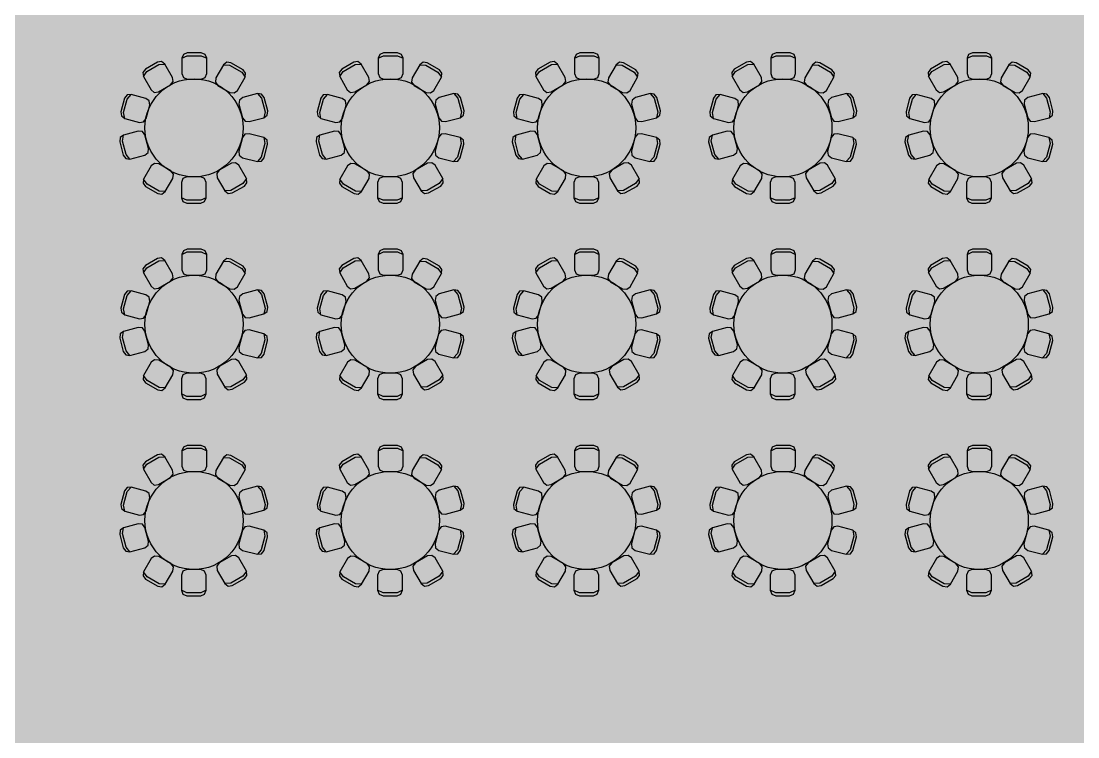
# Model space of a CAD drawing. Header units: feet. Extents: x 304 to 526, y 573 to 801.
# Drawn here: x 397.3 to 461.9, y 669.5 to 713.2 of the extents above; entities that cross this region are included whole.
import ezdxf

# ---------------------------------------------------------------- set-up
doc = ezdxf.new("R2010")
doc.units = ezdxf.units.FT
doc.header["$MEASUREMENT"] = 0
doc.layers.add('background', color=7, linetype='Continuous')
doc.layers.add('Layer 1', color=7, linetype='Continuous')

msp = doc.modelspace()

# ---------------------------------------------------------------- hatches: boundary and pattern name
at = {"layer": 'background', "lineweight": 0, "true_color": 0xe6e6e6, "transparency": 33554687}
h = msp.add_hatch(color=254, dxfattribs=at)
h.dxf.hatch_style = 1
h.paths.add_polyline_path([(491.003, 759.963), (309.753, 759.963), (309.753, 591.797), (491.003, 591.797)])
at = {"layer": 'Layer 1', "lineweight": 0, "true_color": 0xffe599, "transparency": 33554687}
h = msp.add_hatch(color=41, dxfattribs=at)
edge = h.paths.add_edge_path(flags=0)
edge.add_ellipse((407.831, 706.724), major_axis=(3, 0), ratio=1, start_angle=0.00573, end_angle=360, ccw=False)
edge.add_line((410.831, 706.724), (410.831, 706.724))
h = msp.add_hatch(color=41, dxfattribs=at)
edge = h.paths.add_edge_path(flags=0)
edge.add_ellipse((419.831, 706.724), major_axis=(3, 0), ratio=1, start_angle=0.00573, end_angle=360, ccw=False)
edge.add_line((422.831, 706.724), (422.831, 706.724))
h = msp.add_hatch(color=41, dxfattribs=at)
edge = h.paths.add_edge_path(flags=0)
edge.add_ellipse((431.831, 706.724), major_axis=(3, 0), ratio=1, start_angle=0.00573, end_angle=360, ccw=False)
edge.add_line((434.831, 706.724), (434.831, 706.724))
h = msp.add_hatch(color=41, dxfattribs=at)
edge = h.paths.add_edge_path(flags=0)
edge.add_ellipse((443.831, 706.724), major_axis=(3, 0), ratio=1, start_angle=0.00573, end_angle=360, ccw=False)
edge.add_line((446.831, 706.724), (446.831, 706.724))
h = msp.add_hatch(color=41, dxfattribs=at)
edge = h.paths.add_edge_path(flags=0)
edge.add_ellipse((455.831, 706.724), major_axis=(3, 0), ratio=1, start_angle=0.00573, end_angle=360, ccw=False)
edge.add_line((458.831, 706.724), (458.831, 706.724))
h = msp.add_hatch(color=41, dxfattribs=at)
edge = h.paths.add_edge_path(flags=0)
edge.add_ellipse((407.831, 694.724), major_axis=(3, 0), ratio=1, start_angle=0.00573, end_angle=360, ccw=False)
edge.add_line((410.831, 694.724), (410.831, 694.724))
h = msp.add_hatch(color=41, dxfattribs=at)
edge = h.paths.add_edge_path(flags=0)
edge.add_ellipse((419.831, 694.724), major_axis=(3, 0), ratio=1, start_angle=0.00573, end_angle=360, ccw=False)
edge.add_line((422.831, 694.724), (422.831, 694.724))
h = msp.add_hatch(color=41, dxfattribs=at)
edge = h.paths.add_edge_path(flags=0)
edge.add_ellipse((431.831, 694.724), major_axis=(3, 0), ratio=1, start_angle=0.00573, end_angle=360, ccw=False)
edge.add_line((434.831, 694.724), (434.831, 694.724))
h = msp.add_hatch(color=41, dxfattribs=at)
edge = h.paths.add_edge_path(flags=0)
edge.add_ellipse((443.831, 694.724), major_axis=(3, 0), ratio=1, start_angle=0.00573, end_angle=360, ccw=False)
edge.add_line((446.831, 694.724), (446.831, 694.724))
h = msp.add_hatch(color=41, dxfattribs=at)
edge = h.paths.add_edge_path(flags=0)
edge.add_ellipse((455.831, 694.724), major_axis=(3, 0), ratio=1, start_angle=0.00573, end_angle=360, ccw=False)
edge.add_line((458.831, 694.724), (458.831, 694.724))
h = msp.add_hatch(color=41, dxfattribs=at)
edge = h.paths.add_edge_path(flags=0)
edge.add_ellipse((407.831, 682.724), major_axis=(3, 0), ratio=1, start_angle=0.00573, end_angle=360, ccw=False)
edge.add_line((410.831, 682.724), (410.831, 682.724))
h = msp.add_hatch(color=41, dxfattribs=at)
edge = h.paths.add_edge_path(flags=0)
edge.add_ellipse((419.831, 682.724), major_axis=(3, 0), ratio=1, start_angle=0.00573, end_angle=360, ccw=False)
edge.add_line((422.831, 682.724), (422.831, 682.724))
h = msp.add_hatch(color=41, dxfattribs=at)
edge = h.paths.add_edge_path(flags=0)
edge.add_ellipse((431.831, 682.724), major_axis=(3, 0), ratio=1, start_angle=0.00573, end_angle=360, ccw=False)
edge.add_line((434.831, 682.724), (434.831, 682.724))
h = msp.add_hatch(color=41, dxfattribs=at)
edge = h.paths.add_edge_path(flags=0)
edge.add_ellipse((443.831, 682.724), major_axis=(3, 0), ratio=1, start_angle=0.00573, end_angle=360, ccw=False)
edge.add_line((446.831, 682.724), (446.831, 682.724))
h = msp.add_hatch(color=41, dxfattribs=at)
edge = h.paths.add_edge_path(flags=0)
edge.add_ellipse((455.831, 682.724), major_axis=(3, 0), ratio=1, start_angle=0.00573, end_angle=360, ccw=False)
edge.add_line((458.831, 682.724), (458.831, 682.724))

# ---------------------------------------------------------------- linework, layer by layer
at = {"layer": 'Layer 1', "color": 18, "lineweight": 25, "true_color": 0x000000}
for points in [[(407.086, 710.976), (407.086, 710.042), (407.183, 709.807), (407.419, 709.709), (408.273, 709.709), (408.509, 709.807), (408.606, 710.042), (408.606, 710.976), (408.509, 711.211), (408.273, 711.309), (407.419, 711.309), (407.183, 711.211), (407.086, 710.976), (407.419, 711.136), (408.273, 711.136), (408.606, 710.976)], [(419.086, 710.976), (419.086, 710.042), (419.183, 709.807), (419.419, 709.709), (420.273, 709.709), (420.509, 709.807), (420.606, 710.042), (420.606, 710.976), (420.509, 711.211), (420.273, 711.309), (419.419, 711.309), (419.183, 711.211), (419.086, 710.976), (419.419, 711.136), (420.273, 711.136), (420.606, 710.976)], [(431.086, 710.976), (431.086, 710.042), (431.183, 709.807), (431.419, 709.709), (432.273, 709.709), (432.509, 709.807), (432.606, 710.042), (432.606, 710.976), (432.509, 711.211), (432.273, 711.309), (431.419, 711.309), (431.183, 711.211), (431.086, 710.976), (431.419, 711.136), (432.273, 711.136), (432.606, 710.976)], [(443.086, 710.976), (443.086, 710.042), (443.183, 709.807), (443.419, 709.709), (444.273, 709.709), (444.509, 709.807), (444.606, 710.042), (444.606, 710.976), (444.509, 711.211), (444.273, 711.309), (443.419, 711.309), (443.183, 711.211), (443.086, 710.976), (443.419, 711.136), (444.273, 711.136), (444.606, 710.976)], [(455.086, 710.976), (455.086, 710.042), (455.183, 709.807), (455.419, 709.709), (456.273, 709.709), (456.509, 709.807), (456.606, 710.042), (456.606, 710.976), (456.509, 711.211), (456.273, 711.309), (455.419, 711.309), (455.183, 711.211), (455.086, 710.976), (455.419, 711.136), (456.273, 711.136), (456.606, 710.976)], [(404.734, 709.857), (405.201, 709.048), (405.403, 708.893), (405.656, 708.926), (406.396, 709.353), (406.551, 709.556), (406.518, 709.809), (406.051, 710.617), (405.849, 710.772), (405.596, 710.739), (404.856, 710.312), (404.701, 710.11), (404.734, 709.857), (404.942, 710.162), (405.682, 710.589), (406.051, 710.617)], [(409.634, 710.58), (409.168, 709.771), (409.134, 709.519), (409.29, 709.316), (410.029, 708.889), (410.282, 708.856), (410.485, 709.011), (410.951, 709.819), (410.985, 710.072), (410.829, 710.275), (410.09, 710.702), (409.837, 710.735), (409.634, 710.58), (410.003, 710.552), (410.743, 710.125), (410.951, 709.819)], [(416.734, 709.857), (417.201, 709.048), (417.403, 708.893), (417.656, 708.926), (418.396, 709.353), (418.551, 709.556), (418.518, 709.809), (418.051, 710.617), (417.849, 710.772), (417.596, 710.739), (416.856, 710.312), (416.701, 710.11), (416.734, 709.857), (416.942, 710.162), (417.682, 710.589), (418.051, 710.617)], [(421.634, 710.58), (421.168, 709.771), (421.134, 709.519), (421.29, 709.316), (422.029, 708.889), (422.282, 708.856), (422.485, 709.011), (422.951, 709.819), (422.985, 710.072), (422.829, 710.275), (422.09, 710.702), (421.837, 710.735), (421.634, 710.58), (422.003, 710.552), (422.743, 710.125), (422.951, 709.819)], [(428.734, 709.857), (429.201, 709.048), (429.403, 708.893), (429.656, 708.926), (430.396, 709.353), (430.551, 709.556), (430.518, 709.809), (430.051, 710.617), (429.849, 710.772), (429.596, 710.739), (428.856, 710.312), (428.701, 710.11), (428.734, 709.857), (428.942, 710.162), (429.682, 710.589), (430.051, 710.617)], [(433.634, 710.58), (433.168, 709.771), (433.134, 709.519), (433.29, 709.316), (434.029, 708.889), (434.282, 708.856), (434.485, 709.011), (434.951, 709.819), (434.985, 710.072), (434.829, 710.275), (434.09, 710.702), (433.837, 710.735), (433.634, 710.58), (434.003, 710.552), (434.743, 710.125), (434.951, 709.819)], [(440.734, 709.857), (441.201, 709.048), (441.403, 708.893), (441.656, 708.926), (442.396, 709.353), (442.551, 709.556), (442.518, 709.809), (442.051, 710.617), (441.849, 710.772), (441.596, 710.739), (440.856, 710.312), (440.701, 710.11), (440.734, 709.857), (440.942, 710.162), (441.682, 710.589), (442.051, 710.617)], [(445.634, 710.58), (445.168, 709.771), (445.134, 709.519), (445.29, 709.316), (446.029, 708.889), (446.282, 708.856), (446.485, 709.011), (446.951, 709.819), (446.985, 710.072), (446.829, 710.275), (446.09, 710.702), (445.837, 710.735), (445.634, 710.58), (446.003, 710.552), (446.743, 710.125), (446.951, 709.819)], [(452.734, 709.857), (453.201, 709.048), (453.403, 708.893), (453.656, 708.926), (454.396, 709.353), (454.551, 709.556), (454.518, 709.809), (454.051, 710.617), (453.849, 710.772), (453.596, 710.739), (452.856, 710.312), (452.701, 710.11), (452.734, 709.857), (452.942, 710.162), (453.682, 710.589), (454.051, 710.617)], [(457.634, 710.58), (457.168, 709.771), (457.134, 709.519), (457.29, 709.316), (458.029, 708.889), (458.282, 708.856), (458.485, 709.011), (458.951, 709.819), (458.985, 710.072), (458.829, 710.275), (458.09, 710.702), (457.837, 710.735), (457.634, 710.58), (458.003, 710.552), (458.743, 710.125), (458.951, 709.819)], [(403.592, 707.298), (404.494, 707.056), (404.747, 707.089), (404.902, 707.292), (405.123, 708.117), (405.09, 708.37), (404.887, 708.525), (403.986, 708.766), (403.733, 708.733), (403.578, 708.531), (403.357, 707.706), (403.39, 707.453), (403.592, 707.298), (403.524, 707.661), (403.745, 708.486), (403.986, 708.766)], [(411.712, 708.815), (410.81, 708.573), (410.608, 708.418), (410.575, 708.165), (410.796, 707.34), (410.951, 707.138), (411.204, 707.104), (412.106, 707.346), (412.308, 707.501), (412.341, 707.754), (412.12, 708.579), (411.965, 708.782), (411.712, 708.815), (411.953, 708.534), (412.174, 707.709), (412.106, 707.346)], [(415.592, 707.298), (416.494, 707.056), (416.747, 707.089), (416.902, 707.292), (417.123, 708.117), (417.09, 708.37), (416.887, 708.525), (415.986, 708.766), (415.733, 708.733), (415.578, 708.531), (415.357, 707.706), (415.39, 707.453), (415.592, 707.298), (415.524, 707.661), (415.745, 708.486), (415.986, 708.766)], [(423.712, 708.815), (422.81, 708.573), (422.608, 708.418), (422.575, 708.165), (422.796, 707.34), (422.951, 707.138), (423.204, 707.104), (424.106, 707.346), (424.308, 707.501), (424.341, 707.754), (424.12, 708.579), (423.965, 708.782), (423.712, 708.815), (423.953, 708.534), (424.174, 707.709), (424.106, 707.346)], [(427.592, 707.298), (428.494, 707.056), (428.747, 707.089), (428.902, 707.292), (429.123, 708.117), (429.09, 708.37), (428.887, 708.525), (427.986, 708.766), (427.733, 708.733), (427.578, 708.531), (427.357, 707.706), (427.39, 707.453), (427.592, 707.298), (427.524, 707.661), (427.745, 708.486), (427.986, 708.766)], [(435.712, 708.815), (434.81, 708.573), (434.608, 708.418), (434.575, 708.165), (434.796, 707.34), (434.951, 707.138), (435.204, 707.104), (436.106, 707.346), (436.308, 707.501), (436.341, 707.754), (436.12, 708.579), (435.965, 708.782), (435.712, 708.815), (435.953, 708.534), (436.174, 707.709), (436.106, 707.346)], [(439.592, 707.298), (440.494, 707.056), (440.747, 707.089), (440.902, 707.292), (441.123, 708.117), (441.09, 708.37), (440.887, 708.525), (439.986, 708.766), (439.733, 708.733), (439.578, 708.531), (439.357, 707.706), (439.39, 707.453), (439.592, 707.298), (439.524, 707.661), (439.745, 708.486), (439.986, 708.766)], [(447.712, 708.815), (446.81, 708.573), (446.608, 708.418), (446.575, 708.165), (446.796, 707.34), (446.951, 707.138), (447.204, 707.104), (448.106, 707.346), (448.308, 707.501), (448.341, 707.754), (448.12, 708.579), (447.965, 708.782), (447.712, 708.815), (447.953, 708.534), (448.174, 707.709), (448.106, 707.346)], [(451.592, 707.298), (452.494, 707.056), (452.747, 707.089), (452.902, 707.292), (453.123, 708.117), (453.09, 708.37), (452.887, 708.525), (451.986, 708.766), (451.733, 708.733), (451.578, 708.531), (451.357, 707.706), (451.39, 707.453), (451.592, 707.298), (451.524, 707.661), (451.745, 708.486), (451.986, 708.766)], [(459.712, 708.815), (458.81, 708.573), (458.608, 708.418), (458.575, 708.165), (458.796, 707.34), (458.951, 707.138), (459.204, 707.104), (460.106, 707.346), (460.308, 707.501), (460.341, 707.754), (460.12, 708.579), (459.965, 708.782), (459.712, 708.815), (459.953, 708.534), (460.174, 707.709), (460.106, 707.346)], [(403.916, 704.814), (404.818, 705.055), (405.02, 705.21), (405.053, 705.463), (404.832, 706.288), (404.677, 706.491), (404.424, 706.524), (403.522, 706.282), (403.32, 706.127), (403.287, 705.874), (403.508, 705.049), (403.663, 704.847), (403.916, 704.814), (403.675, 705.094), (403.454, 705.919), (403.522, 706.282)], [(412.095, 706.126), (411.193, 706.368), (410.94, 706.334), (410.785, 706.132), (410.564, 705.307), (410.597, 705.054), (410.8, 704.899), (411.701, 704.657), (411.954, 704.69), (412.109, 704.893), (412.331, 705.718), (412.297, 705.971), (412.095, 706.126), (412.164, 705.763), (411.942, 704.938), (411.701, 704.657)], [(415.916, 704.814), (416.818, 705.055), (417.02, 705.21), (417.053, 705.463), (416.832, 706.288), (416.677, 706.491), (416.424, 706.524), (415.522, 706.282), (415.32, 706.127), (415.287, 705.874), (415.508, 705.049), (415.663, 704.847), (415.916, 704.814), (415.675, 705.094), (415.454, 705.919), (415.522, 706.282)], [(424.095, 706.126), (423.193, 706.368), (422.94, 706.334), (422.785, 706.132), (422.564, 705.307), (422.597, 705.054), (422.8, 704.899), (423.701, 704.657), (423.954, 704.69), (424.109, 704.893), (424.331, 705.718), (424.297, 705.971), (424.095, 706.126), (424.164, 705.763), (423.942, 704.938), (423.701, 704.657)], [(427.916, 704.814), (428.818, 705.055), (429.02, 705.21), (429.053, 705.463), (428.832, 706.288), (428.677, 706.491), (428.424, 706.524), (427.522, 706.282), (427.32, 706.127), (427.287, 705.874), (427.508, 705.049), (427.663, 704.847), (427.916, 704.814), (427.675, 705.094), (427.454, 705.919), (427.522, 706.282)], [(436.095, 706.126), (435.193, 706.368), (434.94, 706.334), (434.785, 706.132), (434.564, 705.307), (434.597, 705.054), (434.8, 704.899), (435.701, 704.657), (435.954, 704.69), (436.109, 704.893), (436.331, 705.718), (436.297, 705.971), (436.095, 706.126), (436.164, 705.763), (435.942, 704.938), (435.701, 704.657)], [(439.916, 704.814), (440.818, 705.055), (441.02, 705.21), (441.053, 705.463), (440.832, 706.288), (440.677, 706.491), (440.424, 706.524), (439.522, 706.282), (439.32, 706.127), (439.287, 705.874), (439.508, 705.049), (439.663, 704.847), (439.916, 704.814), (439.675, 705.094), (439.454, 705.919), (439.522, 706.282)], [(448.095, 706.126), (447.193, 706.368), (446.94, 706.334), (446.785, 706.132), (446.564, 705.307), (446.597, 705.054), (446.8, 704.899), (447.701, 704.657), (447.954, 704.69), (448.109, 704.893), (448.331, 705.718), (448.297, 705.971), (448.095, 706.126), (448.164, 705.763), (447.942, 704.938), (447.701, 704.657)], [(451.916, 704.814), (452.818, 705.055), (453.02, 705.21), (453.053, 705.463), (452.832, 706.288), (452.677, 706.491), (452.424, 706.524), (451.522, 706.282), (451.32, 706.127), (451.287, 705.874), (451.508, 705.049), (451.663, 704.847), (451.916, 704.814), (451.675, 705.094), (451.454, 705.919), (451.522, 706.282)], [(460.095, 706.126), (459.193, 706.368), (458.94, 706.334), (458.785, 706.132), (458.564, 705.307), (458.597, 705.054), (458.8, 704.899), (459.701, 704.657), (459.954, 704.69), (460.109, 704.893), (460.331, 705.718), (460.297, 705.971), (460.095, 706.126), (460.164, 705.763), (459.942, 704.938), (459.701, 704.657)], [(406.066, 702.827), (406.533, 703.635), (406.566, 703.888), (406.411, 704.091), (405.671, 704.518), (405.418, 704.551), (405.216, 704.396), (404.749, 703.587), (404.716, 703.334), (404.871, 703.132), (405.611, 702.705), (405.864, 702.672), (406.066, 702.827), (405.697, 702.855), (404.958, 703.282), (404.749, 703.587)], [(411.033, 703.624), (410.566, 704.433), (410.364, 704.588), (410.111, 704.555), (409.371, 704.128), (409.215, 703.925), (409.249, 703.672), (409.716, 702.864), (409.918, 702.709), (410.171, 702.742), (410.911, 703.169), (411.066, 703.371), (411.033, 703.624), (410.824, 703.319), (410.084, 702.892), (409.716, 702.864)], [(418.066, 702.827), (418.533, 703.635), (418.566, 703.888), (418.411, 704.091), (417.671, 704.518), (417.418, 704.551), (417.216, 704.396), (416.749, 703.587), (416.716, 703.334), (416.871, 703.132), (417.611, 702.705), (417.864, 702.672), (418.066, 702.827), (417.697, 702.855), (416.958, 703.282), (416.749, 703.587)], [(423.033, 703.624), (422.566, 704.433), (422.364, 704.588), (422.111, 704.555), (421.371, 704.128), (421.215, 703.925), (421.249, 703.672), (421.716, 702.864), (421.918, 702.709), (422.171, 702.742), (422.911, 703.169), (423.066, 703.371), (423.033, 703.624), (422.824, 703.319), (422.084, 702.892), (421.716, 702.864)], [(430.066, 702.827), (430.533, 703.635), (430.566, 703.888), (430.411, 704.091), (429.671, 704.518), (429.418, 704.551), (429.216, 704.396), (428.749, 703.587), (428.716, 703.334), (428.871, 703.132), (429.611, 702.705), (429.864, 702.672), (430.066, 702.827), (429.697, 702.855), (428.958, 703.282), (428.749, 703.587)], [(435.033, 703.624), (434.566, 704.433), (434.364, 704.588), (434.111, 704.555), (433.371, 704.128), (433.215, 703.925), (433.249, 703.672), (433.716, 702.864), (433.918, 702.709), (434.171, 702.742), (434.911, 703.169), (435.066, 703.371), (435.033, 703.624), (434.824, 703.319), (434.084, 702.892), (433.716, 702.864)], [(442.066, 702.827), (442.533, 703.635), (442.566, 703.888), (442.411, 704.091), (441.671, 704.518), (441.418, 704.551), (441.216, 704.396), (440.749, 703.587), (440.716, 703.334), (440.871, 703.132), (441.611, 702.705), (441.864, 702.672), (442.066, 702.827), (441.697, 702.855), (440.958, 703.282), (440.749, 703.587)], [(447.033, 703.624), (446.566, 704.433), (446.364, 704.588), (446.111, 704.555), (445.371, 704.128), (445.215, 703.925), (445.249, 703.672), (445.716, 702.864), (445.918, 702.709), (446.171, 702.742), (446.911, 703.169), (447.066, 703.371), (447.033, 703.624), (446.824, 703.319), (446.084, 702.892), (445.716, 702.864)], [(454.066, 702.827), (454.533, 703.635), (454.566, 703.888), (454.411, 704.091), (453.671, 704.518), (453.418, 704.551), (453.216, 704.396), (452.749, 703.587), (452.716, 703.334), (452.871, 703.132), (453.611, 702.705), (453.864, 702.672), (454.066, 702.827), (453.697, 702.855), (452.958, 703.282), (452.749, 703.587)], [(459.033, 703.624), (458.566, 704.433), (458.364, 704.588), (458.111, 704.555), (457.371, 704.128), (457.215, 703.925), (457.249, 703.672), (457.716, 702.864), (457.918, 702.709), (458.171, 702.742), (458.911, 703.169), (459.066, 703.371), (459.033, 703.624), (458.824, 703.319), (458.084, 702.892), (457.716, 702.864)], [(408.577, 702.456), (408.577, 703.389), (408.479, 703.625), (408.243, 703.723), (407.389, 703.723), (407.153, 703.625), (407.056, 703.389), (407.056, 702.456), (407.153, 702.22), (407.389, 702.123), (408.243, 702.123), (408.479, 702.22), (408.577, 702.456), (408.243, 702.296), (407.389, 702.296), (407.056, 702.456)], [(420.577, 702.456), (420.577, 703.389), (420.479, 703.625), (420.243, 703.723), (419.389, 703.723), (419.153, 703.625), (419.056, 703.389), (419.056, 702.456), (419.153, 702.22), (419.389, 702.123), (420.243, 702.123), (420.479, 702.22), (420.577, 702.456), (420.243, 702.296), (419.389, 702.296), (419.056, 702.456)], [(432.577, 702.456), (432.577, 703.389), (432.479, 703.625), (432.243, 703.723), (431.389, 703.723), (431.153, 703.625), (431.056, 703.389), (431.056, 702.456), (431.153, 702.22), (431.389, 702.123), (432.243, 702.123), (432.479, 702.22), (432.577, 702.456), (432.243, 702.296), (431.389, 702.296), (431.056, 702.456)], [(444.577, 702.456), (444.577, 703.389), (444.479, 703.625), (444.243, 703.723), (443.389, 703.723), (443.153, 703.625), (443.056, 703.389), (443.056, 702.456), (443.153, 702.22), (443.389, 702.123), (444.243, 702.123), (444.479, 702.22), (444.577, 702.456), (444.243, 702.296), (443.389, 702.296), (443.056, 702.456)], [(456.577, 702.456), (456.577, 703.389), (456.479, 703.625), (456.243, 703.723), (455.389, 703.723), (455.153, 703.625), (455.056, 703.389), (455.056, 702.456), (455.153, 702.22), (455.389, 702.123), (456.243, 702.123), (456.479, 702.22), (456.577, 702.456), (456.243, 702.296), (455.389, 702.296), (455.056, 702.456)], [(407.086, 698.976), (407.086, 698.042), (407.183, 697.807), (407.419, 697.709), (408.273, 697.709), (408.509, 697.807), (408.606, 698.042), (408.606, 698.976), (408.509, 699.211), (408.273, 699.309), (407.419, 699.309), (407.183, 699.211), (407.086, 698.976), (407.419, 699.136), (408.273, 699.136), (408.606, 698.976)], [(419.086, 698.976), (419.086, 698.042), (419.183, 697.807), (419.419, 697.709), (420.273, 697.709), (420.509, 697.807), (420.606, 698.042), (420.606, 698.976), (420.509, 699.211), (420.273, 699.309), (419.419, 699.309), (419.183, 699.211), (419.086, 698.976), (419.419, 699.136), (420.273, 699.136), (420.606, 698.976)], [(431.086, 698.976), (431.086, 698.042), (431.183, 697.807), (431.419, 697.709), (432.273, 697.709), (432.509, 697.807), (432.606, 698.042), (432.606, 698.976), (432.509, 699.211), (432.273, 699.309), (431.419, 699.309), (431.183, 699.211), (431.086, 698.976), (431.419, 699.136), (432.273, 699.136), (432.606, 698.976)], [(443.086, 698.976), (443.086, 698.042), (443.183, 697.807), (443.419, 697.709), (444.273, 697.709), (444.509, 697.807), (444.606, 698.042), (444.606, 698.976), (444.509, 699.211), (444.273, 699.309), (443.419, 699.309), (443.183, 699.211), (443.086, 698.976), (443.419, 699.136), (444.273, 699.136), (444.606, 698.976)], [(455.086, 698.976), (455.086, 698.042), (455.183, 697.807), (455.419, 697.709), (456.273, 697.709), (456.509, 697.807), (456.606, 698.042), (456.606, 698.976), (456.509, 699.211), (456.273, 699.309), (455.419, 699.309), (455.183, 699.211), (455.086, 698.976), (455.419, 699.136), (456.273, 699.136), (456.606, 698.976)], [(404.734, 697.857), (405.201, 697.048), (405.403, 696.893), (405.656, 696.926), (406.396, 697.353), (406.551, 697.556), (406.518, 697.809), (406.051, 698.617), (405.849, 698.772), (405.596, 698.739), (404.856, 698.312), (404.701, 698.11), (404.734, 697.857), (404.942, 698.162), (405.682, 698.589), (406.051, 698.617)], [(409.634, 698.58), (409.168, 697.771), (409.134, 697.519), (409.29, 697.316), (410.029, 696.889), (410.282, 696.856), (410.485, 697.011), (410.951, 697.819), (410.985, 698.072), (410.829, 698.275), (410.09, 698.702), (409.837, 698.735), (409.634, 698.58), (410.003, 698.552), (410.743, 698.125), (410.951, 697.819)], [(416.734, 697.857), (417.201, 697.048), (417.403, 696.893), (417.656, 696.926), (418.396, 697.353), (418.551, 697.556), (418.518, 697.809), (418.051, 698.617), (417.849, 698.772), (417.596, 698.739), (416.856, 698.312), (416.701, 698.11), (416.734, 697.857), (416.942, 698.162), (417.682, 698.589), (418.051, 698.617)], [(421.634, 698.58), (421.168, 697.771), (421.134, 697.519), (421.29, 697.316), (422.029, 696.889), (422.282, 696.856), (422.485, 697.011), (422.951, 697.819), (422.985, 698.072), (422.829, 698.275), (422.09, 698.702), (421.837, 698.735), (421.634, 698.58), (422.003, 698.552), (422.743, 698.125), (422.951, 697.819)], [(428.734, 697.857), (429.201, 697.048), (429.403, 696.893), (429.656, 696.926), (430.396, 697.353), (430.551, 697.556), (430.518, 697.809), (430.051, 698.617), (429.849, 698.772), (429.596, 698.739), (428.856, 698.312), (428.701, 698.11), (428.734, 697.857), (428.942, 698.162), (429.682, 698.589), (430.051, 698.617)], [(433.634, 698.58), (433.168, 697.771), (433.134, 697.519), (433.29, 697.316), (434.029, 696.889), (434.282, 696.856), (434.485, 697.011), (434.951, 697.819), (434.985, 698.072), (434.829, 698.275), (434.09, 698.702), (433.837, 698.735), (433.634, 698.58), (434.003, 698.552), (434.743, 698.125), (434.951, 697.819)], [(440.734, 697.857), (441.201, 697.048), (441.403, 696.893), (441.656, 696.926), (442.396, 697.353), (442.551, 697.556), (442.518, 697.809), (442.051, 698.617), (441.849, 698.772), (441.596, 698.739), (440.856, 698.312), (440.701, 698.11), (440.734, 697.857), (440.942, 698.162), (441.682, 698.589), (442.051, 698.617)], [(445.634, 698.58), (445.168, 697.771), (445.134, 697.519), (445.29, 697.316), (446.029, 696.889), (446.282, 696.856), (446.485, 697.011), (446.951, 697.819), (446.985, 698.072), (446.829, 698.275), (446.09, 698.702), (445.837, 698.735), (445.634, 698.58), (446.003, 698.552), (446.743, 698.125), (446.951, 697.819)], [(452.734, 697.857), (453.201, 697.048), (453.403, 696.893), (453.656, 696.926), (454.396, 697.353), (454.551, 697.556), (454.518, 697.809), (454.051, 698.617), (453.849, 698.772), (453.596, 698.739), (452.856, 698.312), (452.701, 698.11), (452.734, 697.857), (452.942, 698.162), (453.682, 698.589), (454.051, 698.617)], [(457.634, 698.58), (457.168, 697.771), (457.134, 697.519), (457.29, 697.316), (458.029, 696.889), (458.282, 696.856), (458.485, 697.011), (458.951, 697.819), (458.985, 698.072), (458.829, 698.275), (458.09, 698.702), (457.837, 698.735), (457.634, 698.58), (458.003, 698.552), (458.743, 698.125), (458.951, 697.819)], [(403.592, 695.298), (404.494, 695.056), (404.747, 695.089), (404.902, 695.292), (405.123, 696.117), (405.09, 696.37), (404.887, 696.525), (403.986, 696.766), (403.733, 696.733), (403.578, 696.531), (403.357, 695.706), (403.39, 695.453), (403.592, 695.298), (403.524, 695.661), (403.745, 696.486), (403.986, 696.766)], [(411.712, 696.815), (410.81, 696.573), (410.608, 696.418), (410.575, 696.165), (410.796, 695.34), (410.951, 695.138), (411.204, 695.104), (412.106, 695.346), (412.308, 695.501), (412.341, 695.754), (412.12, 696.579), (411.965, 696.782), (411.712, 696.815), (411.953, 696.534), (412.174, 695.709), (412.106, 695.346)], [(415.592, 695.298), (416.494, 695.056), (416.747, 695.089), (416.902, 695.292), (417.123, 696.117), (417.09, 696.37), (416.887, 696.525), (415.986, 696.766), (415.733, 696.733), (415.578, 696.531), (415.357, 695.706), (415.39, 695.453), (415.592, 695.298), (415.524, 695.661), (415.745, 696.486), (415.986, 696.766)], [(423.712, 696.815), (422.81, 696.573), (422.608, 696.418), (422.575, 696.165), (422.796, 695.34), (422.951, 695.138), (423.204, 695.104), (424.106, 695.346), (424.308, 695.501), (424.341, 695.754), (424.12, 696.579), (423.965, 696.782), (423.712, 696.815), (423.953, 696.534), (424.174, 695.709), (424.106, 695.346)], [(427.592, 695.298), (428.494, 695.056), (428.747, 695.089), (428.902, 695.292), (429.123, 696.117), (429.09, 696.37), (428.887, 696.525), (427.986, 696.766), (427.733, 696.733), (427.578, 696.531), (427.357, 695.706), (427.39, 695.453), (427.592, 695.298), (427.524, 695.661), (427.745, 696.486), (427.986, 696.766)], [(435.712, 696.815), (434.81, 696.573), (434.608, 696.418), (434.575, 696.165), (434.796, 695.34), (434.951, 695.138), (435.204, 695.104), (436.106, 695.346), (436.308, 695.501), (436.341, 695.754), (436.12, 696.579), (435.965, 696.782), (435.712, 696.815), (435.953, 696.534), (436.174, 695.709), (436.106, 695.346)], [(439.592, 695.298), (440.494, 695.056), (440.747, 695.089), (440.902, 695.292), (441.123, 696.117), (441.09, 696.37), (440.887, 696.525), (439.986, 696.766), (439.733, 696.733), (439.578, 696.531), (439.357, 695.706), (439.39, 695.453), (439.592, 695.298), (439.524, 695.661), (439.745, 696.486), (439.986, 696.766)], [(447.712, 696.815), (446.81, 696.573), (446.608, 696.418), (446.575, 696.165), (446.796, 695.34), (446.951, 695.138), (447.204, 695.104), (448.106, 695.346), (448.308, 695.501), (448.341, 695.754), (448.12, 696.579), (447.965, 696.782), (447.712, 696.815), (447.953, 696.534), (448.174, 695.709), (448.106, 695.346)], [(451.592, 695.298), (452.494, 695.056), (452.747, 695.089), (452.902, 695.292), (453.123, 696.117), (453.09, 696.37), (452.887, 696.525), (451.986, 696.766), (451.733, 696.733), (451.578, 696.531), (451.357, 695.706), (451.39, 695.453), (451.592, 695.298), (451.524, 695.661), (451.745, 696.486), (451.986, 696.766)], [(459.712, 696.815), (458.81, 696.573), (458.608, 696.418), (458.575, 696.165), (458.796, 695.34), (458.951, 695.138), (459.204, 695.104), (460.106, 695.346), (460.308, 695.501), (460.341, 695.754), (460.12, 696.579), (459.965, 696.782), (459.712, 696.815), (459.953, 696.534), (460.174, 695.709), (460.106, 695.346)], [(403.916, 692.814), (404.818, 693.055), (405.02, 693.21), (405.053, 693.463), (404.832, 694.288), (404.677, 694.491), (404.424, 694.524), (403.522, 694.282), (403.32, 694.127), (403.287, 693.874), (403.508, 693.049), (403.663, 692.847), (403.916, 692.814), (403.675, 693.094), (403.454, 693.919), (403.522, 694.282)], [(415.916, 692.814), (416.818, 693.055), (417.02, 693.21), (417.053, 693.463), (416.832, 694.288), (416.677, 694.491), (416.424, 694.524), (415.522, 694.282), (415.32, 694.127), (415.287, 693.874), (415.508, 693.049), (415.663, 692.847), (415.916, 692.814), (415.675, 693.094), (415.454, 693.919), (415.522, 694.282)], [(427.916, 692.814), (428.818, 693.055), (429.02, 693.21), (429.053, 693.463), (428.832, 694.288), (428.677, 694.491), (428.424, 694.524), (427.522, 694.282), (427.32, 694.127), (427.287, 693.874), (427.508, 693.049), (427.663, 692.847), (427.916, 692.814), (427.675, 693.094), (427.454, 693.919), (427.522, 694.282)], [(439.916, 692.814), (440.818, 693.055), (441.02, 693.21), (441.053, 693.463), (440.832, 694.288), (440.677, 694.491), (440.424, 694.524), (439.522, 694.282), (439.32, 694.127), (439.287, 693.874), (439.508, 693.049), (439.663, 692.847), (439.916, 692.814), (439.675, 693.094), (439.454, 693.919), (439.522, 694.282)], [(451.916, 692.814), (452.818, 693.055), (453.02, 693.21), (453.053, 693.463), (452.832, 694.288), (452.677, 694.491), (452.424, 694.524), (451.522, 694.282), (451.32, 694.127), (451.287, 693.874), (451.508, 693.049), (451.663, 692.847), (451.916, 692.814), (451.675, 693.094), (451.454, 693.919), (451.522, 694.282)], [(412.095, 694.126), (411.193, 694.368), (410.94, 694.334), (410.785, 694.132), (410.564, 693.307), (410.597, 693.054), (410.8, 692.899), (411.701, 692.657), (411.954, 692.69), (412.109, 692.893), (412.331, 693.718), (412.297, 693.971), (412.095, 694.126), (412.164, 693.763), (411.942, 692.938), (411.701, 692.657)], [(424.095, 694.126), (423.193, 694.368), (422.94, 694.334), (422.785, 694.132), (422.564, 693.307), (422.597, 693.054), (422.8, 692.899), (423.701, 692.657), (423.954, 692.69), (424.109, 692.893), (424.331, 693.718), (424.297, 693.971), (424.095, 694.126), (424.164, 693.763), (423.942, 692.938), (423.701, 692.657)], [(436.095, 694.126), (435.193, 694.368), (434.94, 694.334), (434.785, 694.132), (434.564, 693.307), (434.597, 693.054), (434.8, 692.899), (435.701, 692.657), (435.954, 692.69), (436.109, 692.893), (436.331, 693.718), (436.297, 693.971), (436.095, 694.126), (436.164, 693.763), (435.942, 692.938), (435.701, 692.657)], [(448.095, 694.126), (447.193, 694.368), (446.94, 694.334), (446.785, 694.132), (446.564, 693.307), (446.597, 693.054), (446.8, 692.899), (447.701, 692.657), (447.954, 692.69), (448.109, 692.893), (448.331, 693.718), (448.297, 693.971), (448.095, 694.126), (448.164, 693.763), (447.942, 692.938), (447.701, 692.657)], [(460.095, 694.126), (459.193, 694.368), (458.94, 694.334), (458.785, 694.132), (458.564, 693.307), (458.597, 693.054), (458.8, 692.899), (459.701, 692.657), (459.954, 692.69), (460.109, 692.893), (460.331, 693.718), (460.297, 693.971), (460.095, 694.126), (460.164, 693.763), (459.942, 692.938), (459.701, 692.657)], [(406.066, 690.827), (406.533, 691.635), (406.566, 691.888), (406.411, 692.091), (405.671, 692.518), (405.418, 692.551), (405.216, 692.396), (404.749, 691.587), (404.716, 691.334), (404.871, 691.132), (405.611, 690.705), (405.864, 690.672), (406.066, 690.827), (405.697, 690.855), (404.958, 691.282), (404.749, 691.587)], [(411.033, 691.624), (410.566, 692.433), (410.364, 692.588), (410.111, 692.555), (409.371, 692.128), (409.215, 691.925), (409.249, 691.672), (409.716, 690.864), (409.918, 690.709), (410.171, 690.742), (410.911, 691.169), (411.066, 691.371), (411.033, 691.624), (410.824, 691.319), (410.084, 690.892), (409.716, 690.864)], [(418.066, 690.827), (418.533, 691.635), (418.566, 691.888), (418.411, 692.091), (417.671, 692.518), (417.418, 692.551), (417.216, 692.396), (416.749, 691.587), (416.716, 691.334), (416.871, 691.132), (417.611, 690.705), (417.864, 690.672), (418.066, 690.827), (417.697, 690.855), (416.958, 691.282), (416.749, 691.587)], [(423.033, 691.624), (422.566, 692.433), (422.364, 692.588), (422.111, 692.555), (421.371, 692.128), (421.215, 691.925), (421.249, 691.672), (421.716, 690.864), (421.918, 690.709), (422.171, 690.742), (422.911, 691.169), (423.066, 691.371), (423.033, 691.624), (422.824, 691.319), (422.084, 690.892), (421.716, 690.864)], [(430.066, 690.827), (430.533, 691.635), (430.566, 691.888), (430.411, 692.091), (429.671, 692.518), (429.418, 692.551), (429.216, 692.396), (428.749, 691.587), (428.716, 691.334), (428.871, 691.132), (429.611, 690.705), (429.864, 690.672), (430.066, 690.827), (429.697, 690.855), (428.958, 691.282), (428.749, 691.587)], [(435.033, 691.624), (434.566, 692.433), (434.364, 692.588), (434.111, 692.555), (433.371, 692.128), (433.215, 691.925), (433.249, 691.672), (433.716, 690.864), (433.918, 690.709), (434.171, 690.742), (434.911, 691.169), (435.066, 691.371), (435.033, 691.624), (434.824, 691.319), (434.084, 690.892), (433.716, 690.864)], [(442.066, 690.827), (442.533, 691.635), (442.566, 691.888), (442.411, 692.091), (441.671, 692.518), (441.418, 692.551), (441.216, 692.396), (440.749, 691.587), (440.716, 691.334), (440.871, 691.132), (441.611, 690.705), (441.864, 690.672), (442.066, 690.827), (441.697, 690.855), (440.958, 691.282), (440.749, 691.587)], [(447.033, 691.624), (446.566, 692.433), (446.364, 692.588), (446.111, 692.555), (445.371, 692.128), (445.215, 691.925), (445.249, 691.672), (445.716, 690.864), (445.918, 690.709), (446.171, 690.742), (446.911, 691.169), (447.066, 691.371), (447.033, 691.624), (446.824, 691.319), (446.084, 690.892), (445.716, 690.864)], [(454.066, 690.827), (454.533, 691.635), (454.566, 691.888), (454.411, 692.091), (453.671, 692.518), (453.418, 692.551), (453.216, 692.396), (452.749, 691.587), (452.716, 691.334), (452.871, 691.132), (453.611, 690.705), (453.864, 690.672), (454.066, 690.827), (453.697, 690.855), (452.958, 691.282), (452.749, 691.587)], [(459.033, 691.624), (458.566, 692.433), (458.364, 692.588), (458.111, 692.555), (457.371, 692.128), (457.215, 691.925), (457.249, 691.672), (457.716, 690.864), (457.918, 690.709), (458.171, 690.742), (458.911, 691.169), (459.066, 691.371), (459.033, 691.624), (458.824, 691.319), (458.084, 690.892), (457.716, 690.864)], [(408.577, 690.456), (408.577, 691.389), (408.479, 691.625), (408.243, 691.723), (407.389, 691.723), (407.153, 691.625), (407.056, 691.389), (407.056, 690.456), (407.153, 690.22), (407.389, 690.123), (408.243, 690.123), (408.479, 690.22), (408.577, 690.456), (408.243, 690.296), (407.389, 690.296), (407.056, 690.456)], [(420.577, 690.456), (420.577, 691.389), (420.479, 691.625), (420.243, 691.723), (419.389, 691.723), (419.153, 691.625), (419.056, 691.389), (419.056, 690.456), (419.153, 690.22), (419.389, 690.123), (420.243, 690.123), (420.479, 690.22), (420.577, 690.456), (420.243, 690.296), (419.389, 690.296), (419.056, 690.456)], [(432.577, 690.456), (432.577, 691.389), (432.479, 691.625), (432.243, 691.723), (431.389, 691.723), (431.153, 691.625), (431.056, 691.389), (431.056, 690.456), (431.153, 690.22), (431.389, 690.123), (432.243, 690.123), (432.479, 690.22), (432.577, 690.456), (432.243, 690.296), (431.389, 690.296), (431.056, 690.456)], [(444.577, 690.456), (444.577, 691.389), (444.479, 691.625), (444.243, 691.723), (443.389, 691.723), (443.153, 691.625), (443.056, 691.389), (443.056, 690.456), (443.153, 690.22), (443.389, 690.123), (444.243, 690.123), (444.479, 690.22), (444.577, 690.456), (444.243, 690.296), (443.389, 690.296), (443.056, 690.456)], [(456.577, 690.456), (456.577, 691.389), (456.479, 691.625), (456.243, 691.723), (455.389, 691.723), (455.153, 691.625), (455.056, 691.389), (455.056, 690.456), (455.153, 690.22), (455.389, 690.123), (456.243, 690.123), (456.479, 690.22), (456.577, 690.456), (456.243, 690.296), (455.389, 690.296), (455.056, 690.456)], [(404.734, 685.857), (405.201, 685.048), (405.403, 684.893), (405.656, 684.926), (406.396, 685.353), (406.551, 685.556), (406.518, 685.809), (406.051, 686.617), (405.849, 686.772), (405.596, 686.739), (404.856, 686.312), (404.701, 686.11), (404.734, 685.857), (404.942, 686.162), (405.682, 686.589), (406.051, 686.617)], [(407.086, 686.976), (407.086, 686.042), (407.183, 685.807), (407.419, 685.709), (408.273, 685.709), (408.509, 685.807), (408.606, 686.042), (408.606, 686.976), (408.509, 687.211), (408.273, 687.309), (407.419, 687.309), (407.183, 687.211), (407.086, 686.976), (407.419, 687.136), (408.273, 687.136), (408.606, 686.976)], [(409.634, 686.58), (409.168, 685.771), (409.134, 685.519), (409.29, 685.316), (410.029, 684.889), (410.282, 684.856), (410.485, 685.011), (410.951, 685.819), (410.985, 686.072), (410.829, 686.275), (410.09, 686.702), (409.837, 686.735), (409.634, 686.58), (410.003, 686.552), (410.743, 686.125), (410.951, 685.819)], [(416.734, 685.857), (417.201, 685.048), (417.403, 684.893), (417.656, 684.926), (418.396, 685.353), (418.551, 685.556), (418.518, 685.809), (418.051, 686.617), (417.849, 686.772), (417.596, 686.739), (416.856, 686.312), (416.701, 686.11), (416.734, 685.857), (416.942, 686.162), (417.682, 686.589), (418.051, 686.617)], [(419.086, 686.976), (419.086, 686.042), (419.183, 685.807), (419.419, 685.709), (420.273, 685.709), (420.509, 685.807), (420.606, 686.042), (420.606, 686.976), (420.509, 687.211), (420.273, 687.309), (419.419, 687.309), (419.183, 687.211), (419.086, 686.976), (419.419, 687.136), (420.273, 687.136), (420.606, 686.976)], [(421.634, 686.58), (421.168, 685.771), (421.134, 685.519), (421.29, 685.316), (422.029, 684.889), (422.282, 684.856), (422.485, 685.011), (422.951, 685.819), (422.985, 686.072), (422.829, 686.275), (422.09, 686.702), (421.837, 686.735), (421.634, 686.58), (422.003, 686.552), (422.743, 686.125), (422.951, 685.819)], [(428.734, 685.857), (429.201, 685.048), (429.403, 684.893), (429.656, 684.926), (430.396, 685.353), (430.551, 685.556), (430.518, 685.809), (430.051, 686.617), (429.849, 686.772), (429.596, 686.739), (428.856, 686.312), (428.701, 686.11), (428.734, 685.857), (428.942, 686.162), (429.682, 686.589), (430.051, 686.617)], [(431.086, 686.976), (431.086, 686.042), (431.183, 685.807), (431.419, 685.709), (432.273, 685.709), (432.509, 685.807), (432.606, 686.042), (432.606, 686.976), (432.509, 687.211), (432.273, 687.309), (431.419, 687.309), (431.183, 687.211), (431.086, 686.976), (431.419, 687.136), (432.273, 687.136), (432.606, 686.976)], [(433.634, 686.58), (433.168, 685.771), (433.134, 685.519), (433.29, 685.316), (434.029, 684.889), (434.282, 684.856), (434.485, 685.011), (434.951, 685.819), (434.985, 686.072), (434.829, 686.275), (434.09, 686.702), (433.837, 686.735), (433.634, 686.58), (434.003, 686.552), (434.743, 686.125), (434.951, 685.819)], [(440.734, 685.857), (441.201, 685.048), (441.403, 684.893), (441.656, 684.926), (442.396, 685.353), (442.551, 685.556), (442.518, 685.809), (442.051, 686.617), (441.849, 686.772), (441.596, 686.739), (440.856, 686.312), (440.701, 686.11), (440.734, 685.857), (440.942, 686.162), (441.682, 686.589), (442.051, 686.617)], [(443.086, 686.976), (443.086, 686.042), (443.183, 685.807), (443.419, 685.709), (444.273, 685.709), (444.509, 685.807), (444.606, 686.042), (444.606, 686.976), (444.509, 687.211), (444.273, 687.309), (443.419, 687.309), (443.183, 687.211), (443.086, 686.976), (443.419, 687.136), (444.273, 687.136), (444.606, 686.976)], [(445.634, 686.58), (445.168, 685.771), (445.134, 685.519), (445.29, 685.316), (446.029, 684.889), (446.282, 684.856), (446.485, 685.011), (446.951, 685.819), (446.985, 686.072), (446.829, 686.275), (446.09, 686.702), (445.837, 686.735), (445.634, 686.58), (446.003, 686.552), (446.743, 686.125), (446.951, 685.819)], [(452.734, 685.857), (453.201, 685.048), (453.403, 684.893), (453.656, 684.926), (454.396, 685.353), (454.551, 685.556), (454.518, 685.809), (454.051, 686.617), (453.849, 686.772), (453.596, 686.739), (452.856, 686.312), (452.701, 686.11), (452.734, 685.857), (452.942, 686.162), (453.682, 686.589), (454.051, 686.617)], [(455.086, 686.976), (455.086, 686.042), (455.183, 685.807), (455.419, 685.709), (456.273, 685.709), (456.509, 685.807), (456.606, 686.042), (456.606, 686.976), (456.509, 687.211), (456.273, 687.309), (455.419, 687.309), (455.183, 687.211), (455.086, 686.976), (455.419, 687.136), (456.273, 687.136), (456.606, 686.976)], [(457.634, 686.58), (457.168, 685.771), (457.134, 685.519), (457.29, 685.316), (458.029, 684.889), (458.282, 684.856), (458.485, 685.011), (458.951, 685.819), (458.985, 686.072), (458.829, 686.275), (458.09, 686.702), (457.837, 686.735), (457.634, 686.58), (458.003, 686.552), (458.743, 686.125), (458.951, 685.819)], [(411.712, 684.815), (410.81, 684.573), (410.608, 684.418), (410.575, 684.165), (410.796, 683.34), (410.951, 683.138), (411.204, 683.104), (412.106, 683.346), (412.308, 683.501), (412.341, 683.754), (412.12, 684.579), (411.965, 684.782), (411.712, 684.815), (411.953, 684.534), (412.174, 683.709), (412.106, 683.346)], [(423.712, 684.815), (422.81, 684.573), (422.608, 684.418), (422.575, 684.165), (422.796, 683.34), (422.951, 683.138), (423.204, 683.104), (424.106, 683.346), (424.308, 683.501), (424.341, 683.754), (424.12, 684.579), (423.965, 684.782), (423.712, 684.815), (423.953, 684.534), (424.174, 683.709), (424.106, 683.346)], [(435.712, 684.815), (434.81, 684.573), (434.608, 684.418), (434.575, 684.165), (434.796, 683.34), (434.951, 683.138), (435.204, 683.104), (436.106, 683.346), (436.308, 683.501), (436.341, 683.754), (436.12, 684.579), (435.965, 684.782), (435.712, 684.815), (435.953, 684.534), (436.174, 683.709), (436.106, 683.346)], [(447.712, 684.815), (446.81, 684.573), (446.608, 684.418), (446.575, 684.165), (446.796, 683.34), (446.951, 683.138), (447.204, 683.104), (448.106, 683.346), (448.308, 683.501), (448.341, 683.754), (448.12, 684.579), (447.965, 684.782), (447.712, 684.815), (447.953, 684.534), (448.174, 683.709), (448.106, 683.346)], [(459.712, 684.815), (458.81, 684.573), (458.608, 684.418), (458.575, 684.165), (458.796, 683.34), (458.951, 683.138), (459.204, 683.104), (460.106, 683.346), (460.308, 683.501), (460.341, 683.754), (460.12, 684.579), (459.965, 684.782), (459.712, 684.815), (459.953, 684.534), (460.174, 683.709), (460.106, 683.346)], [(403.592, 683.298), (404.494, 683.056), (404.747, 683.089), (404.902, 683.292), (405.123, 684.117), (405.09, 684.37), (404.887, 684.525), (403.986, 684.766), (403.733, 684.733), (403.578, 684.531), (403.357, 683.706), (403.39, 683.453), (403.592, 683.298), (403.524, 683.661), (403.745, 684.486), (403.986, 684.766)], [(415.592, 683.298), (416.494, 683.056), (416.747, 683.089), (416.902, 683.292), (417.123, 684.117), (417.09, 684.37), (416.887, 684.525), (415.986, 684.766), (415.733, 684.733), (415.578, 684.531), (415.357, 683.706), (415.39, 683.453), (415.592, 683.298), (415.524, 683.661), (415.745, 684.486), (415.986, 684.766)], [(427.592, 683.298), (428.494, 683.056), (428.747, 683.089), (428.902, 683.292), (429.123, 684.117), (429.09, 684.37), (428.887, 684.525), (427.986, 684.766), (427.733, 684.733), (427.578, 684.531), (427.357, 683.706), (427.39, 683.453), (427.592, 683.298), (427.524, 683.661), (427.745, 684.486), (427.986, 684.766)], [(439.592, 683.298), (440.494, 683.056), (440.747, 683.089), (440.902, 683.292), (441.123, 684.117), (441.09, 684.37), (440.887, 684.525), (439.986, 684.766), (439.733, 684.733), (439.578, 684.531), (439.357, 683.706), (439.39, 683.453), (439.592, 683.298), (439.524, 683.661), (439.745, 684.486), (439.986, 684.766)], [(451.592, 683.298), (452.494, 683.056), (452.747, 683.089), (452.902, 683.292), (453.123, 684.117), (453.09, 684.37), (452.887, 684.525), (451.986, 684.766), (451.733, 684.733), (451.578, 684.531), (451.357, 683.706), (451.39, 683.453), (451.592, 683.298), (451.524, 683.661), (451.745, 684.486), (451.986, 684.766)], [(403.916, 680.814), (404.818, 681.055), (405.02, 681.21), (405.053, 681.463), (404.832, 682.288), (404.677, 682.491), (404.424, 682.524), (403.522, 682.282), (403.32, 682.127), (403.287, 681.874), (403.508, 681.049), (403.663, 680.847), (403.916, 680.814), (403.675, 681.094), (403.454, 681.919), (403.522, 682.282)], [(412.095, 682.126), (411.193, 682.368), (410.94, 682.334), (410.785, 682.132), (410.564, 681.307), (410.597, 681.054), (410.8, 680.899), (411.701, 680.657), (411.954, 680.69), (412.109, 680.893), (412.331, 681.718), (412.297, 681.971), (412.095, 682.126), (412.164, 681.763), (411.942, 680.938), (411.701, 680.657)], [(415.916, 680.814), (416.818, 681.055), (417.02, 681.21), (417.053, 681.463), (416.832, 682.288), (416.677, 682.491), (416.424, 682.524), (415.522, 682.282), (415.32, 682.127), (415.287, 681.874), (415.508, 681.049), (415.663, 680.847), (415.916, 680.814), (415.675, 681.094), (415.454, 681.919), (415.522, 682.282)], [(424.095, 682.126), (423.193, 682.368), (422.94, 682.334), (422.785, 682.132), (422.564, 681.307), (422.597, 681.054), (422.8, 680.899), (423.701, 680.657), (423.954, 680.69), (424.109, 680.893), (424.331, 681.718), (424.297, 681.971), (424.095, 682.126), (424.164, 681.763), (423.942, 680.938), (423.701, 680.657)], [(427.916, 680.814), (428.818, 681.055), (429.02, 681.21), (429.053, 681.463), (428.832, 682.288), (428.677, 682.491), (428.424, 682.524), (427.522, 682.282), (427.32, 682.127), (427.287, 681.874), (427.508, 681.049), (427.663, 680.847), (427.916, 680.814), (427.675, 681.094), (427.454, 681.919), (427.522, 682.282)], [(436.095, 682.126), (435.193, 682.368), (434.94, 682.334), (434.785, 682.132), (434.564, 681.307), (434.597, 681.054), (434.8, 680.899), (435.701, 680.657), (435.954, 680.69), (436.109, 680.893), (436.331, 681.718), (436.297, 681.971), (436.095, 682.126), (436.164, 681.763), (435.942, 680.938), (435.701, 680.657)], [(439.916, 680.814), (440.818, 681.055), (441.02, 681.21), (441.053, 681.463), (440.832, 682.288), (440.677, 682.491), (440.424, 682.524), (439.522, 682.282), (439.32, 682.127), (439.287, 681.874), (439.508, 681.049), (439.663, 680.847), (439.916, 680.814), (439.675, 681.094), (439.454, 681.919), (439.522, 682.282)], [(448.095, 682.126), (447.193, 682.368), (446.94, 682.334), (446.785, 682.132), (446.564, 681.307), (446.597, 681.054), (446.8, 680.899), (447.701, 680.657), (447.954, 680.69), (448.109, 680.893), (448.331, 681.718), (448.297, 681.971), (448.095, 682.126), (448.164, 681.763), (447.942, 680.938), (447.701, 680.657)], [(451.916, 680.814), (452.818, 681.055), (453.02, 681.21), (453.053, 681.463), (452.832, 682.288), (452.677, 682.491), (452.424, 682.524), (451.522, 682.282), (451.32, 682.127), (451.287, 681.874), (451.508, 681.049), (451.663, 680.847), (451.916, 680.814), (451.675, 681.094), (451.454, 681.919), (451.522, 682.282)], [(460.095, 682.126), (459.193, 682.368), (458.94, 682.334), (458.785, 682.132), (458.564, 681.307), (458.597, 681.054), (458.8, 680.899), (459.701, 680.657), (459.954, 680.69), (460.109, 680.893), (460.331, 681.718), (460.297, 681.971), (460.095, 682.126), (460.164, 681.763), (459.942, 680.938), (459.701, 680.657)], [(406.066, 678.827), (406.533, 679.635), (406.566, 679.888), (406.411, 680.091), (405.671, 680.518), (405.418, 680.551), (405.216, 680.396), (404.749, 679.587), (404.716, 679.334), (404.871, 679.132), (405.611, 678.705), (405.864, 678.672), (406.066, 678.827), (405.697, 678.855), (404.958, 679.282), (404.749, 679.587)], [(411.033, 679.624), (410.566, 680.433), (410.364, 680.588), (410.111, 680.555), (409.371, 680.128), (409.215, 679.925), (409.249, 679.672), (409.716, 678.864), (409.918, 678.709), (410.171, 678.742), (410.911, 679.169), (411.066, 679.371), (411.033, 679.624), (410.824, 679.319), (410.084, 678.892), (409.716, 678.864)], [(418.066, 678.827), (418.533, 679.635), (418.566, 679.888), (418.411, 680.091), (417.671, 680.518), (417.418, 680.551), (417.216, 680.396), (416.749, 679.587), (416.716, 679.334), (416.871, 679.132), (417.611, 678.705), (417.864, 678.672), (418.066, 678.827), (417.697, 678.855), (416.958, 679.282), (416.749, 679.587)], [(423.033, 679.624), (422.566, 680.433), (422.364, 680.588), (422.111, 680.555), (421.371, 680.128), (421.215, 679.925), (421.249, 679.672), (421.716, 678.864), (421.918, 678.709), (422.171, 678.742), (422.911, 679.169), (423.066, 679.371), (423.033, 679.624), (422.824, 679.319), (422.084, 678.892), (421.716, 678.864)], [(430.066, 678.827), (430.533, 679.635), (430.566, 679.888), (430.411, 680.091), (429.671, 680.518), (429.418, 680.551), (429.216, 680.396), (428.749, 679.587), (428.716, 679.334), (428.871, 679.132), (429.611, 678.705), (429.864, 678.672), (430.066, 678.827), (429.697, 678.855), (428.958, 679.282), (428.749, 679.587)], [(435.033, 679.624), (434.566, 680.433), (434.364, 680.588), (434.111, 680.555), (433.371, 680.128), (433.215, 679.925), (433.249, 679.672), (433.716, 678.864), (433.918, 678.709), (434.171, 678.742), (434.911, 679.169), (435.066, 679.371), (435.033, 679.624), (434.824, 679.319), (434.084, 678.892), (433.716, 678.864)], [(442.066, 678.827), (442.533, 679.635), (442.566, 679.888), (442.411, 680.091), (441.671, 680.518), (441.418, 680.551), (441.216, 680.396), (440.749, 679.587), (440.716, 679.334), (440.871, 679.132), (441.611, 678.705), (441.864, 678.672), (442.066, 678.827), (441.697, 678.855), (440.958, 679.282), (440.749, 679.587)], [(447.033, 679.624), (446.566, 680.433), (446.364, 680.588), (446.111, 680.555), (445.371, 680.128), (445.215, 679.925), (445.249, 679.672), (445.716, 678.864), (445.918, 678.709), (446.171, 678.742), (446.911, 679.169), (447.066, 679.371), (447.033, 679.624), (446.824, 679.319), (446.084, 678.892), (445.716, 678.864)], [(454.066, 678.827), (454.533, 679.635), (454.566, 679.888), (454.411, 680.091), (453.671, 680.518), (453.418, 680.551), (453.216, 680.396), (452.749, 679.587), (452.716, 679.334), (452.871, 679.132), (453.611, 678.705), (453.864, 678.672), (454.066, 678.827), (453.697, 678.855), (452.958, 679.282), (452.749, 679.587)], [(459.033, 679.624), (458.566, 680.433), (458.364, 680.588), (458.111, 680.555), (457.371, 680.128), (457.215, 679.925), (457.249, 679.672), (457.716, 678.864), (457.918, 678.709), (458.171, 678.742), (458.911, 679.169), (459.066, 679.371), (459.033, 679.624), (458.824, 679.319), (458.084, 678.892), (457.716, 678.864)], [(408.577, 678.456), (408.577, 679.389), (408.479, 679.625), (408.243, 679.723), (407.389, 679.723), (407.153, 679.625), (407.056, 679.389), (407.056, 678.456), (407.153, 678.22), (407.389, 678.123), (408.243, 678.123), (408.479, 678.22), (408.577, 678.456), (408.243, 678.296), (407.389, 678.296), (407.056, 678.456)], [(420.577, 678.456), (420.577, 679.389), (420.479, 679.625), (420.243, 679.723), (419.389, 679.723), (419.153, 679.625), (419.056, 679.389), (419.056, 678.456), (419.153, 678.22), (419.389, 678.123), (420.243, 678.123), (420.479, 678.22), (420.577, 678.456), (420.243, 678.296), (419.389, 678.296), (419.056, 678.456)], [(432.577, 678.456), (432.577, 679.389), (432.479, 679.625), (432.243, 679.723), (431.389, 679.723), (431.153, 679.625), (431.056, 679.389), (431.056, 678.456), (431.153, 678.22), (431.389, 678.123), (432.243, 678.123), (432.479, 678.22), (432.577, 678.456), (432.243, 678.296), (431.389, 678.296), (431.056, 678.456)], [(444.577, 678.456), (444.577, 679.389), (444.479, 679.625), (444.243, 679.723), (443.389, 679.723), (443.153, 679.625), (443.056, 679.389), (443.056, 678.456), (443.153, 678.22), (443.389, 678.123), (444.243, 678.123), (444.479, 678.22), (444.577, 678.456), (444.243, 678.296), (443.389, 678.296), (443.056, 678.456)], [(456.577, 678.456), (456.577, 679.389), (456.479, 679.625), (456.243, 679.723), (455.389, 679.723), (455.153, 679.625), (455.056, 679.389), (455.056, 678.456), (455.153, 678.22), (455.389, 678.123), (456.243, 678.123), (456.479, 678.22), (456.577, 678.456), (456.243, 678.296), (455.389, 678.296), (455.056, 678.456)]]:
    msp.add_lwpolyline(points, dxfattribs=at)
for centre in [(407.831, 706.724), (419.831, 706.724), (431.831, 706.724), (443.831, 706.724), (455.831, 706.724), (407.831, 694.724), (419.831, 694.724), (431.831, 694.724), (443.831, 694.724), (455.831, 694.724), (407.831, 682.724), (419.831, 682.724), (431.831, 682.724), (443.831, 682.724), (455.831, 682.724)]:
    msp.add_circle(centre, 3, dxfattribs=at)

doc.saveas('drawing.dxf')
